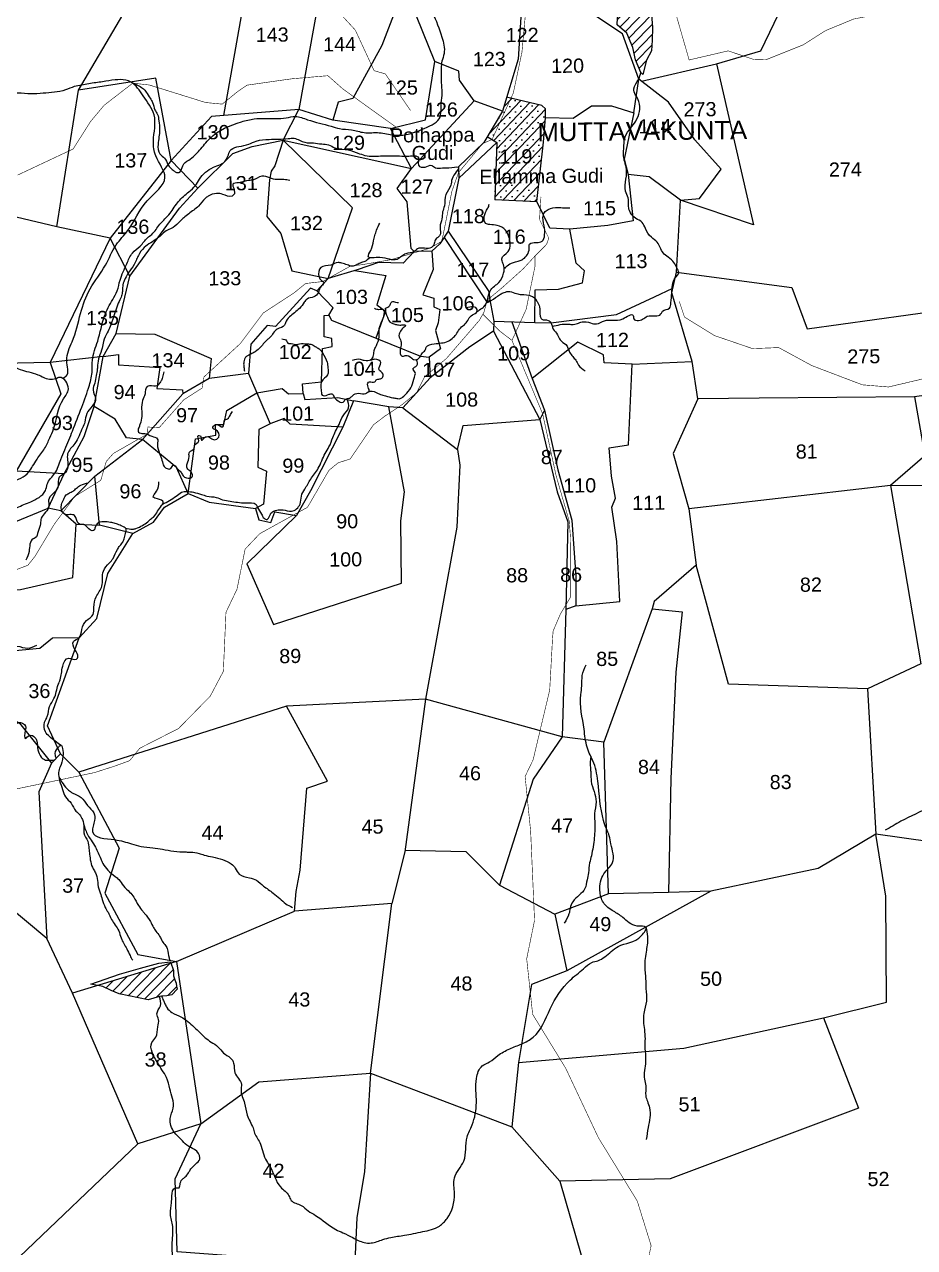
# Model space of a CAD drawing. Header units: feet. Extents: x 764898 to 774910, y 1587357 to 1595279.
# Drawn here: x 767165 to 768738, y 1589131 to 1591292 of the extents above; entities that cross this region are included whole.
import ezdxf
from ezdxf.enums import TextEntityAlignment as Align

# ---------------------------------------------------------------- set-up
doc = ezdxf.new("R2010")
doc.units = ezdxf.units.FT
doc.header["$LTSCALE"] = 15
doc.header["$MEASUREMENT"] = 0
doc.linetypes.add('HIDDEN2', pattern=[0.1875, 0.125, -0.0625])
for name, color, linetype in [('PLOT', 7, 'Continuous'), ('PLOT NO', 7, 'Continuous'), ('ROADS', 6, 'Continuous'), ('TANKS-STREAM', 4, 'Continuous'), ('VILLAGE', 30, 'Continuous')]:
    doc.layers.add(name, color=color, linetype=linetype)
doc.styles.get("Standard").update_dxf_attribs({"font": 'arial.ttf'})
doc.linetypes.add('DOTS', pattern='A,1e-06,-3,["●",Standard,S=3,R=0,X=-1.25,Y=-1.25],-3', length=6.000001)
pattern_1 = [(45.6396011, (0, 0), (-8.93695118, 8.7396169), [])]

msp = doc.modelspace()

# ---------------------------------------------------------------- hatches: boundary and pattern name
at = {"layer": 'TANKS-STREAM'}
h = msp.add_hatch(dxfattribs=at)
h.set_pattern_fill('ANSI31,_O', color=256, scale=100, angle=0.6396)
h.set_pattern_definition(pattern_1)
h.paths.add_polyline_path([(768275.2, 1591286.4), (768272.5, 1591316.6), (768262.7, 1591320.8), (768218.3, 1591314.9), (768213.2, 1591303.3), (768212.5, 1591291.2), (768229.4, 1591276.2), (768240.1, 1591250.8), (768244.8, 1591229.4), (768254.2, 1591207), (768258, 1591203.2), (768264.6, 1591228.8), (768273.2, 1591245.1), (768274.1, 1591263.7)])
h = msp.add_hatch(dxfattribs=at)
h.set_pattern_fill('ANSI31,_O', color=256, scale=100, angle=0.6396)
h.set_pattern_definition(pattern_1)
h.paths.add_polyline_path([(767296.9, 1589594.6), (767318.1, 1589585.2), (767332.2, 1589579), (767383.5, 1589568.9), (767403.4, 1589574.5), (767417.1, 1589575.9), (767425, 1589577.3), (767434.4, 1589587.6), (767433.7, 1589592.5), (767432.8, 1589598.3), (767428.1, 1589610.9), (767428, 1589620.5), (767423.8, 1589633.7)])
h = msp.add_hatch(dxfattribs=at)
h.set_pattern_fill('ANSI31,_O', color=256, scale=100, angle=0.6396)
h.set_pattern_definition(pattern_1)
h.paths.add_polyline_path([(767296.9, 1589594.6), (767318.1, 1589585.2), (767332.2, 1589579), (767383.5, 1589568.9), (767403.4, 1589574.5), (767417.1, 1589575.9), (767425, 1589577.3), (767434.4, 1589587.6), (767433.7, 1589592.5), (767432.8, 1589598.3), (767428.1, 1589610.9), (767428, 1589620.5), (767423.8, 1589633.7)])
at = {"layer": 'VILLAGE', "linetype": 'Continuous'}
h = msp.add_hatch(dxfattribs=at)
h.set_pattern_fill('SACNCR', color=256, scale=150, angle=1.53032, style=0)
h.paths.add_polyline_path([(768017, 1591163), (768009.6, 1591138.5), (767982.9, 1591093.6), (767999.6, 1591083.3), (767996, 1590982.3), (768070.5, 1590979.2), (768078.2, 1591048.7), (768082.1, 1591083.8), (768085.8, 1591127.5), (768085.7, 1591142.4), (768079.5, 1591148.6)])
h.paths.add_polyline_path([(768063.6, 1591076.2), (768450.9, 1591080.5), (768450.4, 1591130.1), (768063, 1591125.7)], flags=9)

# ---------------------------------------------------------------- linework, layer by layer
at = {"layer": 'PLOT'}
for points in [[(767221.7, 1590934.4), (767260.4, 1591175.4), (767404.9, 1591422.1), (767416, 1591503.5), (767452.9, 1591680.2)], [(767666.3, 1591458.6), (767629.6, 1591444.8), (767575.8, 1591335.9), (767548, 1591306.7), (767516.8, 1591130.8)], [(767723.1, 1591413.7), (767684.9, 1591337.4), (767649.7, 1591141.2)], [(768255.2, 1591191.5), (768388, 1591222.4), (768466.2, 1591245.1), (768529.2, 1591376.5)], [(767836.7, 1591359.1), (767796.5, 1591254.8), (767745.4, 1591160.9), (767719.4, 1591154.2), (767709.7, 1591122.9), (767649.7, 1591141.2), (767495.1, 1591129), (767423.9, 1591051.6), (767316.2, 1590914), (767221.7, 1590934.4), (766980.7, 1590991.1), (766807.7, 1590686.5), (766728, 1590746.1), (766492.9, 1590714.6), (766466.4, 1590777.2), (766206.4, 1590855.3)], [(767811.8, 1591107.9), (767873.7, 1591123.2), (767890.2, 1591226), (767836.7, 1591359.1)], [(769768.7, 1591344.5), (769777.7, 1591252.3), (769748.6, 1591170.9), (769595.4, 1591062.1), (769636.1, 1590966.7), (769742.6, 1590781.1), (769530.1, 1590637.8), (769154, 1590739.4), (769087.5, 1590738.6), (768953.9, 1590663.8), (768737.9, 1590634), (768463.2, 1590631.8), (768355.2, 1590630.6), (768344.8, 1590696.3), (768309.1, 1590817.5), (768317.4, 1590853.9), (768324.7, 1590981.5), (768358.1, 1590984.1), (768396.5, 1591036.3), (768349.6, 1591088), (768303, 1591154.5), (768250.5, 1591195.1), (768221.9, 1591275), (768171, 1591308.6)], [(768317.4, 1590853.9), (768521.4, 1590826.9), (768548.4, 1590753.8), (768845.7, 1590795.2), (768878.1, 1590781.1), (768837.7, 1591093.3), (768840.1, 1591288.1), (768697, 1591362.9)], [(768044.2, 1591332.9), (768037.5, 1591230.7), (768009.6, 1591138.5), (767959.9, 1591156.9), (767933.9, 1591193.4), (767932.8, 1591209.5), (767890.2, 1591226)], [(768388, 1591222.4), (768453.4, 1590937.9), (768324.7, 1590981.5), (768269.1, 1591022.8), (768231.7, 1591026.4), (768240.6, 1590944.9), (768196.2, 1590936.4), (768128.8, 1590930), (768093.5, 1590932.1), (768070.5, 1590979.2), (768082.1, 1591083.8), (768085.8, 1591127.5), (768085.7, 1591142.4), (768079.5, 1591148.6), (768017, 1591163)], [(767423.9, 1591051.6), (767396.9, 1591196.8), (767260.4, 1591175.4)], [(768242, 1591135.6), (768250.5, 1591195.1)], [(767959.9, 1591156.9), (767848.6, 1591037.1)], [(767471.3, 1591002.6), (767532.9, 1591063.8), (767567, 1591076.3), (767621.9, 1591087.1), (767649.7, 1591141.2)], [(768009.6, 1591138.5), (767976.7, 1591083), (767931.7, 1591040.3), (767932.6, 1591020.2), (767913.9, 1590926.7), (767899.1, 1590904.1), (767884.8, 1590891.5), (767853.8, 1590890.7), (767848.4, 1590895.8), (767841.3, 1590978.4), (767823.6, 1591002.1), (767848.6, 1591037.1)], [(768085.8, 1591127.5), (768134.7, 1591126.3), (768167.2, 1591147.8), (768202.4, 1591148.2), (768242, 1591135.6), (768224.6, 1591053.6), (768231.7, 1591026.4)], [(767621.9, 1591087.1), (767848.6, 1591037.1), (767811.8, 1591107.9), (767709.7, 1591122.9)], [(767853.8, 1590890.7), (767833.9, 1590870.3), (767790.7, 1590871.1), (767752.6, 1590858.4), (767701.6, 1590842.9), (767744.3, 1590967.7), (767621.9, 1591087.1), (767607.1, 1591041.8), (767601.1, 1591032.3), (767597.6, 1591017.1), (767593, 1590952.5), (767618, 1590922.7), (767637.4, 1590856.3), (767701.6, 1590842.9)], [(767982.9, 1591093.6), (767999.6, 1591083.3), (767932.6, 1591020.2)], [(767999.6, 1591083.3), (767996, 1590982.3), (768070.5, 1590979.2)], [(767351, 1590847.1), (767439, 1590967.4), (767471.3, 1591002.6), (767423.9, 1591051.6)], [(767316.2, 1590914), (767210.2, 1590694.4), (766807.7, 1590686.5)], [(767304, 1590705.3), (767327, 1590746), (767351, 1590847.1), (767316.2, 1590914)], [(767906.5, 1590915.4), (767982.4, 1590800.4), (767987.4, 1590805.2), (767994.4, 1590767.6), (767994.1, 1590749.9), (767951.8, 1590722.4), (767881.6, 1590667.5)], [(767913.9, 1590926.7), (767985.5, 1590820.1), (767987.4, 1590805.2)], [(767994.4, 1590767.6), (768066.8, 1590765), (768067.7, 1590822.8), (768108.8, 1590824.2), (768151.1, 1590835.5), (768154.7, 1590856.7), (768140.2, 1590870), (768128.8, 1590930)], [(767884.8, 1590891.5), (767887.1, 1590858.7), (767868.9, 1590814.1), (767888.3, 1590808.2), (767888.2, 1590792.6), (767898.8, 1590788.4), (767896.3, 1590764.7), (767891.5, 1590750.9), (767899.9, 1590718.7), (767880, 1590704.2)], [(767748.6, 1590857.2), (767803.3, 1590848.5), (767787.4, 1590796.4), (767803, 1590785.4), (767785.9, 1590737.5)], [(767701.6, 1590842.9), (767681.4, 1590821), (767670.4, 1590825.6), (767608.7, 1590758), (767594, 1590759.8), (767564.6, 1590726.7), (767560.7, 1590674.9), (767491, 1590666.5)], [(768066.8, 1590765), (768095, 1590764.8), (768211.4, 1590779.3), (768278.4, 1590810.4), (768311, 1590825.6)], [(767657.4, 1590639.8), (767656.4, 1590656.7), (767689.6, 1590660.4), (767691.6, 1590719.5), (767708.4, 1590722.6), (767707.9, 1590736.8), (767694.5, 1590740.1), (767694.4, 1590777.3), (767703, 1590777.9), (767710.2, 1590791), (767681.4, 1590821)], [(767703, 1590777.9), (767707.3, 1590769.2), (767864.6, 1590705.9), (767880, 1590704.2), (767881.6, 1590667.5), (767833.8, 1590614.2), (767809, 1590616.2)], [(768026, 1590766.4), (768062.1, 1590666.4), (768084, 1590610.4), (768075.6, 1590594)], [(767327, 1590746), (767395, 1590744.6), (767494.8, 1590701.5), (767491, 1590666.5), (767444.6, 1590639.3), (767373.6, 1590558.5)], [(767994.1, 1590749.9), (768075.6, 1590594), (768106.3, 1590465.9), (768125.2, 1590413.1), (768121.8, 1590258.2), (768115.1, 1590033.4)], [(768139.6, 1590264.9), (768216.9, 1590272.4), (768212, 1590378.4), (768203.3, 1590438.9), (768209.4, 1590454.9), (768202.5, 1590493.9), (768198.3, 1590544), (768232.2, 1590549.2), (768239.1, 1590691.8), (768189.5, 1590694.2), (768188.5, 1590707.9), (768142.8, 1590730.7), (768062.1, 1590666.4)], [(767234.8, 1590498), (767270.4, 1590564), (767288, 1590617), (767304, 1590705.3), (767210.2, 1590694.4)], [(767304, 1590705.3), (767331, 1590708.6), (767330.8, 1590690.2), (767404.2, 1590685.6), (767398.7, 1590648.5), (767443.8, 1590646.1), (767444.6, 1590639.3)], [(768239.1, 1590691.8), (768344.8, 1590696.3)], [(767210.2, 1590694.4), (767229.2, 1590639.3), (767150.1, 1590502.3), (766960, 1590431.6), (766713.6, 1590366.9), (766569.5, 1590399.6), (766157, 1590493.4)], [(767560.7, 1590674.9), (767599, 1590586.1)], [(768355.2, 1590630.6), (768311.6, 1590533.8), (768339.1, 1590436.3), (768352.2, 1590336.7), (768277.6, 1590272.2), (768274.2, 1590259.3), (768189, 1590023.7), (768115.1, 1590033.4), (767873.8, 1590099.8), (767628.1, 1590087.2), (767260.7, 1589971.1), (767228.5, 1590003.1), (767212.4, 1589986.6)], [(767453.9, 1590462.9), (767467, 1590559.9), (767503, 1590566.4), (767502.6, 1590585.1), (767517.1, 1590585.2), (767522.4, 1590610), (767575.4, 1590640.8), (767620.3, 1590648.9), (767631.3, 1590638.9), (767657.4, 1590639.8), (767660.4, 1590629.3), (767718.6, 1590632.6), (767746.4, 1590626.7)], [(768737.9, 1590634), (768756.1, 1590529.7), (768695.6, 1590477.4), (768749, 1590162.1), (768654.8, 1590117.8), (768409, 1590126), (768352.2, 1590336.7)], [(767289.2, 1590493.9), (767373.6, 1590558.5), (767345.3, 1590561.5), (767325.2, 1590594.7), (767288, 1590617)], [(767453.9, 1590462.9), (767491, 1590447.9), (767573.2, 1590436.5), (767579.3, 1590416.4), (767600.2, 1590411.6), (767607.2, 1590430.5), (767645.7, 1590424.1), (767557.5, 1590339), (767605.1, 1590231.8), (767831.5, 1590304.9), (767830.3, 1590414.9), (767836.5, 1590466.2), (767809, 1590616.2), (767746.4, 1590626.7), (767727.7, 1590580.5), (767634.3, 1590585.5), (767623.6, 1590595.8), (767600.1, 1590586.6), (767578.9, 1590576.4), (767577.5, 1590509.9), (767592.7, 1590502.8), (767587, 1590444.2), (767573.2, 1590436.5)], [(767833.8, 1590614.2), (767930, 1590541), (767940.1, 1590583.5), (768075.6, 1590594)], [(768084, 1590610.4), (768107.5, 1590504.7), (768132.1, 1590415.8), (768139.6, 1590316.5), (768139.6, 1590264.9), (768121.8, 1590258.2)], [(767727.7, 1590580.5), (767670.4, 1590468), (767645.7, 1590424.1)], [(767356.2, 1590392.3), (767392.9, 1590412.3), (767412.1, 1590439), (767453.9, 1590462.9), (767433.3, 1590509.2), (767373.6, 1590558.5)], [(767930, 1590541), (767934.6, 1590513.3), (767929, 1590403.4), (767873.8, 1590099.8)], [(769126.8, 1590534.6), (768968.2, 1590475.5), (768695.6, 1590477.4), (768339.1, 1590436.3)], [(767013.4, 1590357.7), (767206.4, 1590437.3), (767234.8, 1590498), (767150.1, 1590502.3)], [(767256.1, 1590408.8), (767297.2, 1590407), (767289.2, 1590493.9), (767228.7, 1590432.5)], [(767033, 1590218.2), (767102.8, 1590223.6), (767115.9, 1590291.5), (767157.6, 1590293.4), (767250.3, 1590314.8), (767256.1, 1590408.8), (767228.7, 1590432.5), (767206.4, 1590437.3)], [(767261.3, 1590208.2), (767292.9, 1590242.4), (767312, 1590321.5), (767356.2, 1590392.3), (767297.2, 1590407)], [(768274.2, 1590259.3), (768327.4, 1590254), (768316.4, 1590147.5), (768307.3, 1589959.6), (768303.4, 1589758), (768196.9, 1589755.9), (768189, 1590023.7)], [(767228.5, 1590003.1), (767205.6, 1590052.7), (767261.3, 1590208.2), (767214.3, 1590207.7), (767192, 1590189.3), (767135.9, 1590183.8), (767116.3, 1590165.3)], [(768654.8, 1590117.8), (768669.6, 1589861.4), (768567.9, 1589800.6), (768378.2, 1589760.4), (768303.4, 1589758)], [(767873.8, 1590099.8), (767836.9, 1589829.9), (767814.1, 1589738.7), (767642.3, 1589725.4), (767644.9, 1589759.8), (767651.8, 1589797.5), (767663.7, 1589942.6), (767700.2, 1589954.9), (767628.1, 1590087.2)], [(767132.8, 1590071.2), (767155.9, 1590057.1), (767212.4, 1589986.6), (767190.3, 1589935.9), (767204.1, 1589676.9)], [(768115.1, 1590033.4), (768063.8, 1589958.5), (768004.4, 1589770.9), (767945.3, 1589830.2), (767837.2, 1589832.5)], [(767260.7, 1589971.1), (767331.9, 1589836.4), (767306.5, 1589756.9), (767365.4, 1589648.8), (767433.2, 1589636.6), (767642.3, 1589725.4)], [(768038.1, 1589457.7), (768330.5, 1589483.2), (768577.2, 1589536.9), (768688.5, 1589564.6), (768687.5, 1589751.5), (768669.6, 1589861.4)], [(768907.8, 1589828), (768669.6, 1589861.4)], [(766836.6, 1589334.8), (767016.6, 1589294), (767142.9, 1589102.4), (767364.9, 1589314.1), (767249.9, 1589580.1), (767204.1, 1589676.9), (767013.5, 1589836), (766865, 1589738.3)], [(768004.4, 1589770.9), (768102.3, 1589720), (768123.2, 1589619.8), (768061.2, 1589595.7), (768038.1, 1589457.7), (768026.2, 1589344.5)], [(768196.9, 1589755.9), (768102.3, 1589720)], [(768378.2, 1589760.4), (768123.2, 1589619.8)], [(767476.2, 1589349.6), (767578.8, 1589423.5), (767776.2, 1589438.8), (767814.1, 1589738.7)], [(767433.2, 1589636.6), (767249.9, 1589580.1)], [(767433.2, 1589636.6), (767476.2, 1589349.6), (767364.9, 1589314.1)], [(768577.2, 1589536.9), (768638.9, 1589377.4), (768306.1, 1589252.1), (768111.1, 1589248.2)], [(767776.2, 1589438.8), (767765.9, 1589264.8), (767752.4, 1589184.2), (767747.8, 1589080), (767573.8, 1589057.3), (767584.1, 1589112.3), (767434.4, 1589123.4), (767431.3, 1589252.3), (767476.2, 1589349.6)], [(767776.2, 1589438.8), (768026.2, 1589344.5), (768111.1, 1589248.2), (768196.8, 1588952.2)]]:
    msp.add_lwpolyline(points, dxfattribs=at)
at = {"layer": 'ROADS', "linetype": 'HIDDEN2', "ltscale": 10, "const_width": 1}
for points in [[(768304.9, 1591349.7), (768339.7, 1591229), (768408.7, 1591245.1), (768454.1, 1591229.8), (768475, 1591229.2), (768541.3, 1591255.7), (768580.7, 1591280.8), (768610.4, 1591293), (768630.3, 1591301.3), (768709.4, 1591316.7), (768726.2, 1591337.3), (768733.3, 1591375.5)], [(767152.6, 1591025.6), (767218.7, 1591056.7), (767250.7, 1591071.7), (767281.9, 1591120.8), (767305.7, 1591149.1), (767356.1, 1591188), (767385.4, 1591184.8), (767454.9, 1591163.2), (767485, 1591153.8), (767514.4, 1591151), (767541.7, 1591173.3), (767558.1, 1591184.5), (767637, 1591195.7), (767701.1, 1591201.2), (767727.7, 1591177.7), (767787, 1591135), (767821.6, 1591110.4)], [(767139, 1589938.8), (767183.1, 1589948), (767237.2, 1589959.3), (767288.2, 1589970), (767323.4, 1589981.2), (767350.6, 1589991.1), (767368.4, 1590013), (767437.2, 1590048), (767493.2, 1590105.2), (767516.3, 1590149), (767519.1, 1590212.4), (767520.9, 1590253.2), (767540.4, 1590294), (767554.8, 1590364.9), (767580.7, 1590392.2), (767609.7, 1590408.2), (767640.2, 1590425), (767665, 1590438.7), (767702.9, 1590504), (767719.2, 1590517.3), (767740.5, 1590524.1), (767781.5, 1590584.3), (767801.1, 1590599.3), (767830.8, 1590619), (767857.7, 1590640.9), (767872.1, 1590669.4), (767910.6, 1590701.6), (767968.9, 1590769.1), (767976.9, 1590783.3), (767982.9, 1590804.8), (768011.2, 1590828.5), (768046.7, 1590860.4), (768067.3, 1590882.8), (768087.7, 1590903.3), (768091.6, 1590914.3), (768075.2, 1590947.1), (768077.7, 1590987.2)], [(768026.5, 1590733.6), (768051.6, 1590788.5), (768067.1, 1590864), (768067.3, 1590882.8)], [(768774.4, 1590670.7), (768692.2, 1590651.3), (768645.9, 1590655.1), (768556.5, 1590689.1), (768498, 1590720.9), (768451.7, 1590719.1), (768384.5, 1590742.1), (768331.4, 1590774.8), (768322.3, 1590802.2)], [(768264.7, 1589097.8), (768272.5, 1589134.3), (768248, 1589213.1), (768179.3, 1589325), (768151.4, 1589384.2), (768121.5, 1589447.7), (768077.8, 1589519), (768063, 1589543.1), (768058.9, 1589581.9), (768052.5, 1589641.1), (768066.4, 1589709), (768059.5, 1589866.3), (768053.5, 1589925.9), (768049.7, 1589963.3), (768063.8, 1589992.4), (768093.2, 1590115.9), (768098.2, 1590207.4), (768099.3, 1590220.3), (768111.7, 1590249.4), (768129.5, 1590279.1), (768129.9, 1590385.9), (768127.7, 1590414.1), (768104.5, 1590494.6), (768080.7, 1590603.9), (768026.5, 1590733.6), (768005.1, 1590749.9), (767975, 1590779.9)]]:
    msp.add_lwpolyline(points, dxfattribs=at)
at = {"layer": 'ROADS', "linetype": 'DOTS', "ltscale": 0.5, "const_width": 1}
for points in [[(767689.6, 1591346.9), (767749.6, 1591281.7), (767782.8, 1591210), (767802.5, 1591204.5), (767847.3, 1591139.5)], [(767126.6, 1590319.5), (767170.8, 1590336.4), (767183, 1590351.7), (767217.9, 1590409.5), (767253.6, 1590457.8), (767299.6, 1590486.3), (767309.3, 1590519.6), (767321.7, 1590533.8), (767382.1, 1590568.2), (767382.9, 1590580.6), (767402.7, 1590579.3), (767446.2, 1590628.5), (767478.7, 1590649.4), (767482, 1590669), (767546.2, 1590727.9), (767586.8, 1590782), (767641.7, 1590817.8), (767661.6, 1590834.1), (767692.1, 1590837.6), (767741.2, 1590865.1), (767761.4, 1590867.3), (767812.6, 1590876.2), (767881.7, 1590896.6), (767902, 1590908.5), (767905.2, 1590921.7), (767920.3, 1590997.1), (767932.1, 1591030.2), (767974.9, 1591081.4), (767991.3, 1591088.5), (768028.9, 1591170.7), (768044.1, 1591242.5), (768051.8, 1591326.6)]]:
    msp.add_lwpolyline(points, dxfattribs=at)
at = {"layer": 'TANKS-STREAM'}
for points in [[(768212.5, 1591291.2), (768213.2, 1591303.3), (768221.8, 1591322.9), (768246.7, 1591327.8), (768262.7, 1591320.8), (768272.5, 1591316.6), (768275.2, 1591286.4), (768274.1, 1591263.7), (768273.2, 1591245.1), (768264.6, 1591228.8), (768258, 1591203.2), (768254.2, 1591207), (768244.8, 1591229.4), (768240.1, 1591250.8), (768229.4, 1591276.2), (768212.5, 1591291.2)], [(767281.9, 1589596.4), (767332.8, 1589614.1), (767369.7, 1589624.4), (767402.3, 1589633.6), (767423.1, 1589635.7), (767428, 1589620.5), (767428.1, 1589610.9), (767430.8, 1589603.7), (767432.8, 1589598.3), (767433.7, 1589592.5), (767434.4, 1589587.6), (767425, 1589577.3), (767416.5, 1589575.8), (767407.2, 1589574.9), (767403.4, 1589574.5), (767383.5, 1589568.9), (767332.2, 1589579), (767318.1, 1589585.2), (767303.1, 1589591.9), (767281.9, 1589596.4)]]:
    msp.add_lwpolyline(points, dxfattribs=at)
for points in [[(767697.6, 1591899.2), (767711, 1591902.2), (767726, 1591901.8), (767741.8, 1591906.4), (767751.4, 1591918.7), (767762.2, 1591928.3), (767770.1, 1591936.7), (767775.8, 1591945.1), (767789.9, 1591960.4), (767805, 1591973.6), (767814.8, 1591986), (767821.2, 1591995.2), (767829.6, 1592004.7), (767840.3, 1592014.1), (767846.9, 1592018.8), (767851.5, 1592022.9), (767854.4, 1592034.1), (767854.8, 1592051.2), (767856.8, 1592061.7), (767864.8, 1592064.6), (767874.6, 1592069), (767897, 1592067.8), (767906.5, 1592066.1), (767918.5, 1592065.7), (767928, 1592059), (767929.1, 1592052.1), (767930.2, 1592043.7), (767930.4, 1592020.3), (767938.3, 1592012.2), (767946.2, 1592000.1), (767952.8, 1591992), (767965.9, 1591990.5), (767977.7, 1591994.7), (767993.6, 1591994.1), (768002.2, 1591988.1), (768013.7, 1591987), (768021.9, 1591980.9), (768024.5, 1591970.4), (768022.7, 1591948.7), (768022.8, 1591934.5), (768012.1, 1591911.2), (768008.6, 1591894.5), (768009.3, 1591881), (768019.1, 1591867.7), (768009.8, 1591857.8), (768001.5, 1591861.1), (767991.8, 1591861.2), (767981.2, 1591859.5), (767960.1, 1591847), (767956.1, 1591839.6), (767955.4, 1591832.3), (767962.4, 1591827.1), (767974.3, 1591823.5), (767980, 1591818.7), (767984.3, 1591817.1), (767987.9, 1591806.6), (767982.8, 1591792.2), (767975.6, 1591780.7), (767967.2, 1591760.3), (767961.8, 1591748.5), (767955.8, 1591733.4), (767947.9, 1591727.6), (767942.8, 1591691.6), (767934.4, 1591674.4), (767928, 1591659.1), (767930.2, 1591653), (767926.2, 1591644), (767921.8, 1591629.2), (767917.2, 1591610.8), (767907.1, 1591595.3), (767904.3, 1591581.6), (767902.5, 1591572.9), (767901.4, 1591567.9), (767904.3, 1591556.5), (767905.7, 1591541.4), (767902.4, 1591507.7), (767901, 1591483.6), (767893.5, 1591462.7), (767884.8, 1591436.5), (767883.9, 1591404.7), (767880, 1591390.4), (767875.6, 1591381.8), (767869.9, 1591368.6), (767874, 1591354.2), (767876.8, 1591333.2), (767885.7, 1591312.4), (767902.5, 1591269.4), (767906.5, 1591240.6), (767902.7, 1591226.6), (767901.2, 1591202.5), (767901.4, 1591189.4), (767902.4, 1591170.8), (767900.9, 1591153.3)], [(767232.1, 1590666.9), (767238.5, 1590670.6), (767239.5, 1590697.8), (767249.2, 1590731.3), (767263.9, 1590781.3), (767280.8, 1590824.7), (767307.7, 1590866.3), (767327.1, 1590902.6), (767347.2, 1590927.5), (767381.8, 1590980.4), (767413.1, 1591021.5), (767396.8, 1591059.5), (767392.7, 1591085.3), (767393.9, 1591132.3), (767374.3, 1591165.7), (767353.1, 1591189.9), (767343.9, 1591193.2), (767324.9, 1591193.8), (767302.8, 1591190.5), (767290.8, 1591188.8), (767265.9, 1591184.7), (767252.7, 1591181.9), (767237, 1591176), (767197.6, 1591170.1), (767176, 1591169), (767153.5, 1591170.2), (767138, 1591169.4), (767113.6, 1591169.4), (767092.8, 1591166), (767066, 1591162.9), (767041, 1591165.6), (767028.5, 1591167.1), (767016, 1591171.3), (766998.9, 1591174.1), (766988.6, 1591177.2), (766964.3, 1591181.5)], [(768097.7, 1590758.1), (768125.4, 1590762.4), (768132.5, 1590761.8), (768142.1, 1590763.5), (768150.5, 1590766.2), (768165.3, 1590764.5), (768176, 1590762.6), (768190.1, 1590768.3), (768222.3, 1590771.8), (768240.6, 1590777.5), (768242.9, 1590770.1), (768247.8, 1590768.9), (768257.4, 1590771), (768265.7, 1590776.2), (768289.9, 1590780.3), (768292.7, 1590785.2), (768304.9, 1590790.5), (768307.5, 1590799.7), (768309.1, 1590817.5), (768315.2, 1590844.2), (768321.3, 1590853.3), (768317.8, 1590861.8), (768312.8, 1590871.2), (768302.7, 1590880.4), (768293.9, 1590888), (768283.3, 1590907.1), (768272.9, 1590915.7), (768262.4, 1590931.3), (768256.5, 1590941.9), (768245.5, 1590949.2), (768234, 1590962.9), (768232.6, 1590972.9), (768231.9, 1590985.4), (768227.2, 1590997.2), (768228, 1591018.4), (768228.2, 1591040), (768226.3, 1591047.3), (768224.6, 1591053.6), (768224.4, 1591078), (768226.5, 1591093.4), (768236.3, 1591108.6), (768245.2, 1591120.7), (768252.1, 1591138), (768250.9, 1591155.4), (768242, 1591178.2), (768250.5, 1591195.1), (768254.2, 1591207)], [(767353.1, 1591189.9), (767371.5, 1591180.6), (767375.1, 1591178.2), (767379.9, 1591172.3), (767387, 1591161.4), (767391.2, 1591153.8), (767395.4, 1591141), (767399.8, 1591132.9), (767402.3, 1591121.5), (767403.7, 1591105.7), (767400.9, 1591079.9), (767404.2, 1591062.9), (767412.4, 1591055.4), (767418.2, 1591044.4), (767423.2, 1591038.1), (767428.7, 1591033.4), (767433.3, 1591030.3), (767439.3, 1591030.9), (767444.4, 1591042.2), (767455.1, 1591052.1), (767474.3, 1591069.4), (767492.3, 1591090.4), (767548.3, 1591119.8), (767570.9, 1591124.9), (767608.2, 1591125.3), (767627.2, 1591126.8), (767643.5, 1591129.1), (767665.1, 1591123.5), (767706.8, 1591111.8), (767721.6, 1591107.7), (767743, 1591105.5), (767765.1, 1591100.8), (767792, 1591100.5), (767817.8, 1591096.2), (767842.8, 1591098), (767881.1, 1591112.5), (767895.7, 1591121.8), (767900.9, 1591153.3)], [(766799.7, 1589968.6), (766789.6, 1589993), (766785.5, 1590017.1), (766788.8, 1590037.8), (766792.6, 1590054.9), (766796.2, 1590074.5), (766798, 1590085.2), (766791.4, 1590096.7), (766784.5, 1590110.3), (766771.7, 1590142.8), (766771.6, 1590159.2), (766779.8, 1590171.1), (766784.1, 1590187.7), (766786.1, 1590203.9), (766792.7, 1590219.2), (766796.8, 1590235.3), (766801.5, 1590249.3), (766807.4, 1590253.4), (766818.9, 1590257.8), (766829.5, 1590263.6), (766835.4, 1590267.4), (766842.6, 1590273.1), (766851.1, 1590283.9), (766855.8, 1590292), (766863.3, 1590298), (766865.6, 1590307.4), (766873.2, 1590326.5), (766878.1, 1590344.8), (766884.4, 1590352.7), (766902.1, 1590358), (766911, 1590358.3), (766919.8, 1590359.8), (766925.7, 1590362.8), (766933.4, 1590366.9), (766943.1, 1590369.7), (766954.9, 1590370.4), (766966.7, 1590374), (766978.7, 1590378.9), (766994.5, 1590382.6), (767006.5, 1590386), (767022.9, 1590385.6), (767038.8, 1590384.5), (767052.7, 1590389.2), (767064.2, 1590390.4), (767082.2, 1590403.6), (767093.4, 1590409.9), (767105.2, 1590414.6), (767115.9, 1590420), (767132.2, 1590428), (767151.9, 1590438.4), (767175.7, 1590448.3), (767190.4, 1590456.3), (767201.8, 1590468.2), (767204.9, 1590479.5), (767218.5, 1590498.8), (767229, 1590523.4), (767243.3, 1590557.4), (767249.6, 1590573.5), (767265.9, 1590615.8), (767279.4, 1590654.3), (767284.5, 1590680.4), (767284.8, 1590698.4), (767294.2, 1590732.3), (767306.3, 1590776.7), (767320.7, 1590805.8), (767328.6, 1590821.2), (767333.6, 1590839.9), (767345.6, 1590869), (767355.6, 1590887.9), (767369.1, 1590900.1), (767382.4, 1590915), (767389.6, 1590920.8), (767404.2, 1590938.8), (767422, 1590958.1), (767437.1, 1590979.2), (767455.4, 1590996), (767466.9, 1591007.1), (767474.2, 1591018.5), (767498.8, 1591039.4), (767520.8, 1591051.8), (767530.1, 1591070.8), (767543.8, 1591076.1), (767561.2, 1591080.3), (767574.5, 1591085.8), (767597.1, 1591088.7), (767630.9, 1591090.2), (767641.4, 1591090.6), (767660.5, 1591083.5), (767675.8, 1591082.4), (767690.1, 1591080.7), (767702.2, 1591079.2), (767713.3, 1591073.7), (767721.3, 1591071.9), (767741.7, 1591069.1), (767747.9, 1591066.5), (767754.1, 1591064.5), (767766.5, 1591060.3), (767798.4, 1591059.6), (767827.4, 1591059.4), (767844.1, 1591059.3), (767856.7, 1591059.4), (767860.8, 1591057.6), (767861.2, 1591043.1), (767872.8, 1591039.8), (767884.6, 1591042.8), (767891.3, 1591038.6), (767903.4, 1591038.2), (767915, 1591038.6), (767931.7, 1591039.4), (767920.5, 1591019), (767918.7, 1591007.7), (767909.5, 1590991.2), (767907, 1590971.1), (767903.9, 1590960.6), (767902.7, 1590948.3), (767899.3, 1590933.9), (767898.6, 1590918.5), (767891.7, 1590912.7), (767889.1, 1590904.6), (767884, 1590897.6), (767859.3, 1590895.2), (767853.8, 1590890.7), (767838.6, 1590886.8), (767831.8, 1590882.5), (767823.4, 1590876.7), (767793.1, 1590880), (767772.4, 1590881.7), (767776.8, 1590892.4), (767781.8, 1590909.3), (767784.3, 1590919), (767787.1, 1590928.4), (767792.7, 1590940.8)], [(767633.7, 1591015.8), (767623.4, 1591017.7), (767611, 1591017.6), (767598.4, 1591020.5), (767584.3, 1591023.6), (767568.1, 1591016.7), (767561.7, 1591016.2), (767543.1, 1591012), (767533.1, 1591009.5), (767534.8, 1591001.6), (767534.5, 1590990.5), (767531.8, 1590988.5), (767515.4, 1590991.5), (767504.3, 1590993.3), (767489.6, 1590988.4), (767484.1, 1590984.4), (767472.3, 1590970.7), (767464, 1590963.9), (767446.3, 1590950.1), (767440, 1590944.5), (767427.3, 1590932.8), (767417.8, 1590928.4), (767399.9, 1590914), (767376.3, 1590897.6), (767366, 1590883.5), (767363, 1590877.1), (767358.7, 1590867.6), (767348.1, 1590852.7), (767341.1, 1590839.1), (767338.4, 1590829.6), (767337.8, 1590820), (767336.3, 1590812.5), (767332, 1590802.5), (767322.3, 1590775.1), (767316.1, 1590758.3), (767311.1, 1590747.1), (767304.5, 1590731.9), (767301.8, 1590720), (767296.9, 1590704.5), (767293.8, 1590689.7), (767293.5, 1590682.5), (767291.6, 1590671.8), (767289, 1590657.8), (767285.9, 1590646), (767290.4, 1590630.6), (767274.8, 1590604.2), (767271.4, 1590589.4), (767267.2, 1590579), (767253.9, 1590551.5), (767241, 1590533), (767241.3, 1590510.1), (767234.8, 1590498), (767226.3, 1590492.1), (767223.5, 1590473.8), (767207.3, 1590451.3), (767208, 1590440.7), (767194.5, 1590419.4), (767193, 1590409.8), (767188.8, 1590395.8), (767183.8, 1590384.7), (767180.1, 1590383.1), (767172.8, 1590360.8), (767167.4, 1590345.6)], [(767964.8, 1590784.5), (767973.9, 1590790.7), (767976.6, 1590792.8), (767989, 1590822.9), (767998.1, 1590831.6), (768003.3, 1590835.7), (768011.7, 1590852.4), (768012.8, 1590859.5), (768010.4, 1590870.1), (768008.5, 1590877.7), (768019.6, 1590890.4), (768023.3, 1590903.5), (768021.1, 1590916.7), (768015.1, 1590928.5), (768000.5, 1590936.6), (767987.2, 1590938.2), (767980.1, 1590940.2), (767977.6, 1590952.3), (767979.8, 1590959.4), (767981.6, 1590963.8), (767985.3, 1590970.1), (767986.2, 1590974.5)], [(768013.6, 1590860.7), (768022.9, 1590868.8), (768042.6, 1590875.2), (768048.5, 1590879.1), (768053.4, 1590884.5), (768056.9, 1590896), (768057.7, 1590903.4), (768069.7, 1590906.5), (768079.8, 1590908.7), (768084.2, 1590920.1), (768083.4, 1590936), (768082, 1590955.6), (768086.9, 1590962.6), (768103.4, 1590968.4), (768116.1, 1590968), (768128.9, 1590967.5)], [(767774.5, 1590879.8), (767766.4, 1590873), (767758.3, 1590870.3), (767751.2, 1590866.6), (767743.8, 1590864.7), (767735.4, 1590867), (767725.8, 1590869.9), (767719.2, 1590871), (767706.2, 1590866.7), (767688.6, 1590862.3), (767685.3, 1590846.3), (767690.1, 1590839.1), (767694.4, 1590835.1), (767689.8, 1590830.1), (767684.2, 1590818.1), (767676.1, 1590810.3), (767664.2, 1590806.6), (767659.4, 1590800.9), (767650.9, 1590790.1), (767633.1, 1590775), (767626, 1590764.8), (767624.6, 1590760.6), (767611.5, 1590753.6), (767598.6, 1590738.6), (767593.8, 1590734.7), (767580.3, 1590719.6), (767569.9, 1590712), (767563.3, 1590708.6), (767559.2, 1590706.6), (767554.8, 1590702.6), (767552.2, 1590693.4), (767552.6, 1590686.5), (767553.6, 1590679.4)], [(767981.2, 1590799.8), (767997.5, 1590809.3), (767999.5, 1590810.8), (768006, 1590815.2), (768012.5, 1590818.2), (768022.8, 1590820.1), (768034.6, 1590816.2), (768043, 1590814.7), (768060.8, 1590812), (768067.5, 1590807.3), (768070.9, 1590802.5), (768075, 1590792.8), (768076.3, 1590776.3), (768079, 1590771.2), (768090.7, 1590769), (768095, 1590764.8), (768099.6, 1590753.7), (768107, 1590743.7), (768111.8, 1590734.3), (768121.7, 1590726.1), (768128.4, 1590713), (768133.9, 1590704.9), (768139.3, 1590698.6), (768144.3, 1590689.9), (768155.7, 1590679.6)], [(766332.8, 1590239.7), (766338.8, 1590227), (766352, 1590233.5), (766367, 1590235.9), (766377.3, 1590238.5), (766401.5, 1590245.9), (766416.7, 1590251.7), (766435.2, 1590264), (766453.9, 1590261.7), (766475.4, 1590274.4), (766495.4, 1590282.8), (766526.6, 1590293), (766552.6, 1590304.9), (766574.9, 1590305.4), (766585.9, 1590310.1), (766615.2, 1590306.8), (766628.2, 1590309.9), (766638.5, 1590312.5), (766650.7, 1590315), (766676.6, 1590322.3), (766692.2, 1590330.5), (766705.2, 1590333.4), (766728.2, 1590342.5), (766746.3, 1590351.5), (766779.7, 1590354.1), (766796.8, 1590360.4), (766813.7, 1590366.5), (766831.8, 1590370.6), (766845.8, 1590371.8), (766862.8, 1590381.2), (766896.8, 1590395.3), (766923.8, 1590398.3), (766947.8, 1590402.7), (766998.9, 1590421), (767015.6, 1590426.3), (767038.1, 1590432.4), (767051.3, 1590440.2), (767071.4, 1590452.3), (767115.7, 1590465.9), (767124.8, 1590475.5), (767158.5, 1590490.3), (767172.3, 1590501.2), (767179.1, 1590511.4), (767186.9, 1590523.5), (767200.4, 1590542.8), (767209.6, 1590561.3), (767216.3, 1590577.5), (767233.5, 1590630.1), (767242.3, 1590647.9), (767226.8, 1590668.1), (767220, 1590665.8), (767198.1, 1590667.8), (767188.7, 1590672.4), (767172.9, 1590677.3), (767157.9, 1590681.4), (767145.7, 1590687.2), (767139.8, 1590693), (767135.7, 1590698.5), (767128.3, 1590698), (767118.6, 1590687.3), (767117.8, 1590684.1), (767105.6, 1590686), (767096.5, 1590692.1), (767084.8, 1590691.9), (767079.7, 1590691.8), (767064, 1590691.5), (767058.5, 1590684.7), (767052.7, 1590681.8), (767039.7, 1590682.9), (767027.9, 1590683.9), (767002, 1590683.6), (766995.7, 1590683.6), (766977.9, 1590683.5), (766968.7, 1590689.6), (766960.6, 1590697), (766946.1, 1590697.2), (766929.8, 1590699.4), (766907.3, 1590694.6), (766886.7, 1590692.9), (766865.7, 1590690.7), (766825.8, 1590690.7), (766792.4, 1590690.1), (766768.6, 1590698.5), (766749.5, 1590702.4), (766736.2, 1590705.1), (766705.4, 1590710.1), (766685.8, 1590715.3), (766641.4, 1590717.9), (766609.5, 1590721.4), (766579, 1590717.4), (766555.3, 1590717.4), (766539.9, 1590715), (766531.1, 1590713.2), (766518.6, 1590728.9), (766505.1, 1590739), (766493.3, 1590747.7), (766484.1, 1590755.4), (766476.2, 1590761.4), (766463.4, 1590764.7), (766441.4, 1590769.2), (766418, 1590770.1), (766408.4, 1590772.3), (766390.5, 1590776.9), (766359.8, 1590782.7), (766342.6, 1590789.4), (766332, 1590788), (766312, 1590786.9), (766289.9, 1590790.1), (766279.1, 1590785.9), (766260.5, 1590779.8), (766220.2, 1590784.6), (766208, 1590783.8), (766198.6, 1590780.2)], [(767776.2, 1590698.2), (767781.4, 1590705.2), (767782.7, 1590714.3), (767785, 1590720.9), (767791, 1590735.5), (767792, 1590754.5), (767796.7, 1590767.7), (767799.9, 1590776.6), (767799.6, 1590787.8), (767791.4, 1590787.8), (767783.7, 1590789.7)], [(767802.6, 1590790.3), (767810.6, 1590795.4), (767812, 1590798), (767814.3, 1590801.9), (767820.6, 1590801.1), (767825.9, 1590800.5)], [(767802.6, 1590790.3), (767803, 1590785.4), (767807.6, 1590771.1), (767808.8, 1590768.5), (767811.8, 1590765.5), (767817.7, 1590762.7), (767824, 1590761.3), (767831.9, 1590760.8), (767833.4, 1590761.1), (767838.7, 1590759.9), (767834.4, 1590755.8), (767828.5, 1590747.7), (767826.8, 1590744.5), (767829.3, 1590734.4), (767830.5, 1590730.3), (767829.5, 1590720), (767829, 1590710.2), (767832.3, 1590705.5), (767837.9, 1590707.1), (767849.2, 1590702.2), (767852.7, 1590699.9), (767857.8, 1590699.6), (767861.9, 1590702), (767867.1, 1590710.1), (767872.9, 1590716.3), (767875, 1590721.4), (767888.8, 1590727.7), (767913.7, 1590732.1), (767923.1, 1590739), (767929.2, 1590746.2), (767935.3, 1590755.4), (767943.8, 1590762.6), (767956.6, 1590778.7), (767964.8, 1590784.7), (767964.8, 1590788.2), (767945.3, 1590791.3)], [(767619.6, 1590736.1), (767628.2, 1590732.7), (767630, 1590728.6), (767636.3, 1590728), (767646.6, 1590726.4), (767650.8, 1590727.3), (767664.6, 1590727.5), (767672.9, 1590726.1), (767680.7, 1590721.5), (767686.9, 1590717.7), (767691.3, 1590711.7), (767699.6, 1590695.1), (767701.2, 1590685.1), (767700.4, 1590672.7), (767689.6, 1590660.4), (767688.6, 1590651.6), (767689.5, 1590641.5), (767689.9, 1590638.6), (767692.9, 1590636), (767703.2, 1590638.4), (767709.1, 1590638.5), (767713, 1590632.3), (767716.3, 1590628.8), (767728.2, 1590624.2), (767732.5, 1590629.7), (767739.6, 1590631.8), (767744.3, 1590635.9), (767755.2, 1590640.2), (767768.2, 1590640), (767770.3, 1590641.3), (767773.8, 1590643.7), (767772.2, 1590651), (767772.7, 1590659.6), (767777.1, 1590660.2), (767785.4, 1590661.5), (767786.6, 1590663.9), (767793, 1590665.4), (767797.4, 1590668.1), (767798.6, 1590673.8), (767791.1, 1590682.8), (767794.8, 1590694.4), (767784.1, 1590700.2), (767777.9, 1590698.9), (767765.5, 1590697.9), (767758.7, 1590699.9), (767744.2, 1590698)], [(767770.7, 1590641.6), (767775.9, 1590643.9), (767790.1, 1590639.8), (767793.9, 1590638.2), (767803.1, 1590635.4), (767816.1, 1590632.2), (767822.8, 1590631), (767826.9, 1590630.6), (767833.2, 1590633.2), (767840.6, 1590640.4), (767849.6, 1590653.4), (767854.1, 1590668.9), (767855.3, 1590677.1), (767851.5, 1590683.3), (767858.5, 1590689.2), (767857.8, 1590699.1)], [(767410.8, 1590678.3), (767409, 1590668.7), (767407.4, 1590664.3), (767404.1, 1590658.8), (767399.5, 1590653.6), (767385.8, 1590653.4), (767381.5, 1590652), (767377.8, 1590639.1), (767373.5, 1590627.3), (767371.8, 1590611.9), (767371.9, 1590599.3), (767369.3, 1590586.2), (767367.2, 1590580.4), (767365.6, 1590573.3), (767372.3, 1590569), (767377.7, 1590569.3), (767389.8, 1590564.2), (767399.5, 1590559.9), (767399.9, 1590549.7), (767403.4, 1590533.9), (767407.8, 1590522.2), (767411.5, 1590511), (767416.8, 1590507), (767423.4, 1590507.3), (767428.3, 1590513.3), (767433.8, 1590508.1), (767441.5, 1590500.4), (767445.4, 1590494.4), (767450.9, 1590490.6), (767461.3, 1590492.4), (767459.1, 1590501.4), (767452.1, 1590507.6), (767452.3, 1590515.8), (767455.7, 1590528.2), (767456.2, 1590535.9), (767464.7, 1590542.8), (767465.4, 1590548.1), (767472.7, 1590556.3), (767471.8, 1590565.3), (767475.6, 1590564.8), (767477.6, 1590557.2), (767485, 1590563.2), (767499.8, 1590558.2), (767508.2, 1590562.7), (767502.8, 1590575.8), (767497.6, 1590578.5), (767502.6, 1590585.1), (767515.4, 1590581.1), (767517.1, 1590585.2), (767518.6, 1590592.4), (767523.7, 1590595.2), (767528.1, 1590601), (767530.2, 1590604.6), (767532.6, 1590608.1)], [(767408.8, 1590444.2), (767432.7, 1590458.5), (767442.2, 1590465.2), (767463.6, 1590465.3), (767477.5, 1590461.6), (767486.9, 1590458.5), (767503.4, 1590456.3), (767515, 1590452.2), (767528.2, 1590449.8), (767555.8, 1590446.4), (767574.2, 1590443.4), (767576.9, 1590438.6), (767583.8, 1590426.7), (767588.4, 1590419.3), (767593.5, 1590417.2), (767598.4, 1590424.3), (767603.2, 1590431), (767610.6, 1590433.8), (767622, 1590434.2), (767636.7, 1590431.8), (767651.8, 1590444.5), (767654.2, 1590458.4), (767660.4, 1590470.9), (767670.7, 1590488.3), (767684, 1590507.6), (767696.3, 1590533.9), (767703, 1590545.3), (767709.9, 1590562), (767714.5, 1590573), (767720.8, 1590584.8), (767727.9, 1590600.4), (767737.8, 1590614.6), (767734.5, 1590630.6)], [(767229.5, 1590018), (767208.9, 1590033.8), (767201.9, 1590042), (767200.4, 1590058.9), (767205.1, 1590069.3), (767209.2, 1590087.1), (767216.9, 1590100.7), (767224.4, 1590125.4), (767227.8, 1590134.1), (767232.3, 1590157.8), (767243, 1590172.2), (767256.9, 1590170.7), (767259, 1590174.2), (767253.9, 1590187.4), (767251.3, 1590201.8), (767261.3, 1590208.2), (767265.9, 1590222.8), (767274.4, 1590238.5), (767286, 1590249.4), (767287.6, 1590262), (767291.7, 1590280.6), (767301.5, 1590299.3), (767304.2, 1590325.8), (767314.9, 1590340.6), (767321.3, 1590348.5), (767329, 1590364.2), (767333.7, 1590371.2), (767338.4, 1590377.3), (767341.3, 1590385.1), (767343.9, 1590395.4), (767344.2, 1590400.7), (767335.9, 1590405.9), (767327.2, 1590409.7), (767318.9, 1590411.7), (767314.1, 1590412.5), (767291.3, 1590407.3), (767286.9, 1590397.5), (767275.6, 1590403.4), (767269.6, 1590408.2), (767262.3, 1590408.5), (767253.2, 1590424.2), (767235.6, 1590426.5), (767230, 1590443.5), (767234.2, 1590453.1), (767238.5, 1590460.5), (767244.1, 1590464), (767250.5, 1590467.5), (767256.5, 1590472.4), (767264.3, 1590477.7), (767277.6, 1590482.2)], [(767343.5, 1590401.9), (767355.7, 1590400.2), (767361.7, 1590401.3), (767373.6, 1590406.8), (767382.5, 1590412.8), (767387.6, 1590418), (767393.3, 1590422.1), (767400, 1590431.8), (767407, 1590441.7), (767410.1, 1590447.7), (767400, 1590453.6), (767392.5, 1590456.9), (767398.4, 1590467.1), (767402.5, 1590483.6)], [(769062, 1590315.3), (769055, 1590279.1), (769051.8, 1590259.3), (769044.5, 1590234.2), (769043.6, 1590209.3), (769036.3, 1590188.3), (769033, 1590175.5), (769028.1, 1590143.5), (769027.3, 1590105.2), (769016.5, 1590081.4), (769012.8, 1590052.9), (769005.9, 1590041.8), (768980.4, 1590040.4), (768967.1, 1590037.9), (768955, 1590022.7), (768943.6, 1590004.6), (768935.1, 1589990.5), (768920, 1589984), (768888.8, 1589972), (768870.2, 1589967.8), (768840.2, 1589956.4), (768796.7, 1589929.7), (768765.5, 1589910.1), (768714.1, 1589884), (768686.4, 1589868.1)], [(767108, 1590162.3), (767106.2, 1590172.2), (767119.5, 1590181.7), (767128.5, 1590189.8), (767151.3, 1590193.7), (767170.6, 1590189.9), (767186.4, 1590194.9)], [(766807.5, 1589872.7), (766808.9, 1589886.9), (766809.6, 1589906.9), (766805.4, 1589920.5), (766798.2, 1589932.7), (766799.8, 1589947.3), (766798.1, 1589965.2), (766801.3, 1589971.3), (766805.3, 1589978.2), (766809.8, 1589987.8), (766812.7, 1589999.2), (766813.6, 1590011.9), (766810.5, 1590039.4), (766811.7, 1590064.7), (766809.4, 1590086.7), (766816.8, 1590099), (766828, 1590106.9), (766834.5, 1590111.5), (766844.1, 1590121.7), (766851.7, 1590133.3), (766856.3, 1590139.8), (766870.4, 1590142.7), (766888, 1590137.6), (766907.3, 1590135.6), (766925.3, 1590135.3), (766946.5, 1590145.1), (766964.4, 1590147.1), (766977.1, 1590151), (766986.1, 1590154.9), (766997.3, 1590157.8), (767012.7, 1590160.5), (767027.1, 1590163.5), (767047.1, 1590168.8), (767057.7, 1590171.7), (767071.1, 1590173.1), (767079.9, 1590175.5), (767094.5, 1590172.4), (767100, 1590167.7), (767106.9, 1590163.4), (767118.5, 1590159), (767128.3, 1590150.5), (767133.2, 1590140.2), (767135.6, 1590131.3), (767137.8, 1590122.5), (767138.3, 1590119.5), (767144.1, 1590101.6), (767138.1, 1590090.8), (767136.5, 1590084.8), (767138.3, 1590075.5), (767139.8, 1590067), (767146.9, 1590055.3), (767154, 1590058.3), (767166.4, 1590052.2), (767166.2, 1590044.3), (767166.2, 1590030), (767173.2, 1590035.6), (767183.7, 1590031.7), (767186.5, 1590026.1), (767188.5, 1590010.3), (767194.5, 1589997.4), (767201.9, 1589992.2), (767208.2, 1589991.9), (767220.5, 1589994.9), (767219.3, 1590000.2), (767223.6, 1590013.7), (767227.9, 1590018.1), (767232.8, 1589998.9), (767227.6, 1589980.1), (767224.9, 1589970.2), (767226.9, 1589956), (767231.8, 1589940.1), (767237.3, 1589927), (767247.1, 1589916), (767255.6, 1589902.2), (767262.5, 1589895.4), (767267.2, 1589886.9), (767269.6, 1589873.5), (767269.7, 1589863.6), (767276.5, 1589848.7), (767278.7, 1589835.9), (767279.8, 1589826), (767286.2, 1589799.8), (767290.3, 1589793), (767296, 1589765), (767298.6, 1589757.4), (767302.3, 1589745.8), (767307.5, 1589731.9), (767312.4, 1589723.4), (767318.6, 1589710.8), (767331.3, 1589690.5), (767335.5, 1589677.9), (767345.6, 1589658.8), (767351.3, 1589646.7), (767356, 1589638.6)], [(767407.2, 1589574.9), (767410.2, 1589567.7), (767413.1, 1589561.8), (767416.5, 1589554.8), (767425.1, 1589546.4), (767441.4, 1589538.5), (767464.4, 1589520.6), (767474.9, 1589510.9), (767484.4, 1589501.7), (767494.7, 1589494.1), (767506.7, 1589485.6), (767516.8, 1589474.6), (767528.6, 1589466.1), (767534.5, 1589456.6), (767536.8, 1589439.7), (767548.1, 1589419), (767547.5, 1589410.1), (767553.8, 1589386.1), (767558.5, 1589365), (767568.7, 1589342.2), (767571.6, 1589333.1), (767581.8, 1589313.9), (767586.7, 1589298.3), (767592.6, 1589283.9), (767598.9, 1589274), (767617.4, 1589238), (767632.2, 1589222.4), (767636.1, 1589214.4), (767654.1, 1589205.3), (767666.1, 1589195.9), (767679.3, 1589187.9), (767715, 1589162.9), (767727.7, 1589157.1), (767745.2, 1589148.5), (767754.8, 1589143.6), (767765.3, 1589139.9), (767777.5, 1589139.1), (767798.2, 1589145), (767812.5, 1589148.8), (767836.3, 1589152.6), (767868.7, 1589159.1), (767898.4, 1589169), (767911.8, 1589182.3), (767924.9, 1589226.4), (767924.8, 1589254.1), (767941.4, 1589283.8), (767947.2, 1589326.2), (767956, 1589347.5), (767963.6, 1589387.2), (767963.7, 1589429.9), (767973.9, 1589451.9), (767987, 1589459.1), (768001.3, 1589470.1), (768022.7, 1589482.1), (768043.7, 1589490.9), (768063.9, 1589502.4), (768094.1, 1589552.7), (768129.2, 1589603.2), (768152.9, 1589623.6), (768167.6, 1589634.6), (768178.4, 1589637.8), (768202.1, 1589653.9), (768214.1, 1589662.8), (768255.6, 1589682.1), (768263.1, 1589697), (768248.1, 1589699), (768222.4, 1589714.2), (768206.1, 1589725.1), (768188, 1589740.4), (768182.1, 1589761.8), (768188.8, 1589791.2), (768204.4, 1589811), (768201.4, 1589844), (768198.5, 1589858.4), (768193.5, 1589870.8), (768188.5, 1589885.2), (768178.2, 1589955.2), (768169.7, 1589990.9), (768164.5, 1590001.3), (768159.3, 1590014.7), (768153.9, 1590046.9), (768148.1, 1590107.9), (768150, 1590123.1), (768150.8, 1590141.6), (768157.7, 1590160.2)], [(768165.7, 1589999), (768165.1, 1589978.2), (768166, 1589969.6), (768166.5, 1589954.7), (768171.6, 1589936.6), (768175.2, 1589918.5), (768172.3, 1589897.5), (768172.7, 1589884.9), (768172, 1589854.8), (768166.8, 1589823.3), (768163.8, 1589810.4), (768161.6, 1589793.1), (768159.2, 1589780.4), (768155.4, 1589765.2), (768134.1, 1589742), (768129.4, 1589730.3), (768127.3, 1589720.7), (768119, 1589704.3)], [(767225.2, 1589962.9), (767242.3, 1589939.3), (767250.2, 1589934), (767265, 1589926.3), (767275.9, 1589912.2), (767287.1, 1589898.7), (767288.7, 1589885.5), (767285.9, 1589875.5), (767285, 1589865.8), (767323.9, 1589851.6), (767353.9, 1589844.1), (767370.8, 1589839.6), (767391.6, 1589837.3), (767408.8, 1589834.7), (767428.5, 1589831.3), (767450.3, 1589829.8), (767458.6, 1589829.5), (767473.3, 1589827.2), (767482.2, 1589824.4), (767497.3, 1589821), (767530.2, 1589808.6), (767537.4, 1589801.2), (767544.4, 1589790.5), (767562.3, 1589784.3), (767574.9, 1589779.8), (767587.2, 1589769.6), (767595.8, 1589763.6), (767604.1, 1589756.9), (767616, 1589747.4), (767626.5, 1589738.5), (767638.4, 1589731.9)], [(767269.2, 1589878.9), (767276.8, 1589859.7), (767282.6, 1589850.5), (767290.2, 1589838.2), (767299.6, 1589817.8), (767303.3, 1589809.7), (767312.3, 1589797.8), (767324.8, 1589786.6), (767331.6, 1589781), (767339.5, 1589770.1), (767350.6, 1589758.9), (767357.8, 1589750.1), (767366.1, 1589735.3), (767373.7, 1589725.3), (767376.9, 1589721.4), (767387.4, 1589707), (767392.8, 1589696.4), (767396.8, 1589690.1), (767403.6, 1589681), (767406.9, 1589674.7), (767412.6, 1589666.2), (767417, 1589659.2), (767418.1, 1589654.6), (767421.1, 1589638.8)], [(768263.1, 1589697), (768266.2, 1589680.3), (768264.1, 1589656.6), (768261.1, 1589626.8), (768262.9, 1589602.3), (768263.1, 1589588.4), (768264.1, 1589566.1), (768259.4, 1589544.7), (768260.5, 1589516.2), (768261.7, 1589500), (768261.4, 1589486.1), (768262.6, 1589469.3), (768262.7, 1589459.6), (768260.5, 1589428.2), (768262.9, 1589416.9), (768262.9, 1589399.1), (768265.8, 1589389.4), (768269.8, 1589377.6), (768267.1, 1589343.1), (768264, 1589321.8)], [(767361.5, 1588757.1), (767366.4, 1588762.5), (767373.5, 1588765.8), (767377.1, 1588769.3), (767379.2, 1588781), (767372.9, 1588796.7), (767370.9, 1588800.7), (767372.8, 1588815), (767384.3, 1588814.3), (767393.8, 1588830.2), (767392.8, 1588846.8), (767398.1, 1588860.8), (767399, 1588870.5), (767401.4, 1588882.6), (767407.2, 1588902.7), (767408.6, 1588918.4), (767410, 1588927), (767412, 1588949.9), (767417.4, 1588966.9), (767413, 1588980.5), (767409, 1588988.3), (767409.1, 1589007.3), (767411.6, 1589016.3), (767411.2, 1589033.4), (767416, 1589045.6), (767414.8, 1589064.7), (767425.3, 1589087), (767426.5, 1589117.5), (767426.4, 1589147.5), (767426.9, 1589168.3), (767422.6, 1589190.5), (767424.6, 1589209.9), (767425.2, 1589222.1), (767431.7, 1589236.4), (767438, 1589236.7), (767440.1, 1589244.9), (767445.1, 1589252.7), (767450.3, 1589257.3), (767455.8, 1589265.1), (767460.3, 1589271.6), (767475, 1589289.7), (767465.5, 1589304.1), (767451.9, 1589311.6), (767441.2, 1589322.3), (767429.6, 1589334.7), (767422.2, 1589359.1), (767427.5, 1589377.2), (767421.6, 1589411.5), (767415.9, 1589431.4), (767407.8, 1589445), (767399.6, 1589458.1), (767390.1, 1589493.1), (767397, 1589502.8), (767400.6, 1589521.1), (767401.7, 1589533.9), (767398.9, 1589543.9), (767405, 1589558.1), (767403.4, 1589574.5)]]:
    msp.add_spline(points, degree=3, dxfattribs=at)
at = {"layer": 'VILLAGE', "const_width": 1}
msp.add_lwpolyline([(768017, 1591163), (768009.6, 1591138.5), (767982.9, 1591093.6), (767999.6, 1591083.3), (767996, 1590982.3), (768070.5, 1590979.2), (768078.2, 1591048.7), (768082.1, 1591083.8), (768085.8, 1591127.5), (768085.7, 1591142.4), (768079.5, 1591148.6), (768017, 1591163)], dxfattribs=at)

# ---------------------------------------------------------------- texts
at = {"layer": 'PLOT NO'}
for s, p in [('143', (767602.6, 1591273.7)), ('122', (768044.5, 1591273.2)), ('144', (767721.7, 1591256.8)), ('123', (767986.4, 1591230.6)), ('120', (768124.8, 1591218.8)), ('125', (767831, 1591180.2)), ('126', (767901.6, 1591141.3)), ('273', (768358.9, 1591141.9)), ('130', (767498.1, 1591101.4)), ('Pothappa ', (767890.3, 1591096.5)), ('114', (768279.2, 1591112)), ('129', (767737.6, 1591082.6)), ('137', (767352.6, 1591051.6)), (' Gudi', (767881.1, 1591064.8)), ('119', (768033.4, 1591058.5)), ('274', (768615.8, 1591035.6)), ('131', (767548, 1591011.4)), ('Ellamma Gudi', (768078.4, 1591023.8)), ('128', (767768.4, 1590999)), ('127', (767858.7, 1591005.3)), ('115', (768181.3, 1590967.1)), ('118', (767949.4, 1590953)), ('136', (767356.3, 1590934.3)), ('132', (767663.1, 1590940.7)), ('116', (768021.6, 1590916.7)), ('117', (767957.3, 1590858.3)), ('113', (768236.9, 1590873.6)), ('133', (767518.8, 1590843.3)), ('103', (767742.8, 1590810.4)), ('106', (767931.2, 1590799.1)), ('135', (767302.6, 1590773.2)), ('105', (767841.6, 1590778.4)), ('112', (768204.1, 1590734.3)), ('102', (767643.3, 1590713.2)), ('109', (768029.5, 1590710.7)), ('275', (768648.4, 1590705.4)), ('134', (767418.4, 1590698.5)), ('104', (767756.4, 1590683.5)), ('107', (767897.1, 1590681.6)), ('94', (767341.7, 1590642.4)), ('108', (767937.5, 1590629)), ('97', (767452.2, 1590601.5)), ('101', (767647.7, 1590604.3)), ('93', (767230.9, 1590587.7)), ('81', (768547.5, 1590537.3)), ('95', (767267, 1590513.7)), ('98', (767508.5, 1590517.8)), ('99', (767640, 1590512.3)), ('87', (768096.9, 1590527.6)), ('96', (767352, 1590467)), ('110', (768146.2, 1590477.4)), ('111', (768268.2, 1590446.7)), ('90', (767735.2, 1590414)), ('100', (767732.5, 1590346.7)), ('88', (768035.6, 1590318.7)), ('86', (768131, 1590319.7)), ('82', (768554.9, 1590302.1)), ('89', (767634.5, 1590176)), ('85', (768194.8, 1590171)), ('36', (767191.1, 1590114.2)), ('84', (768268.6, 1589980.1)), ('46', (767952.3, 1589968.8)), ('83', (768501.5, 1589953.4)), ('44', (767497, 1589863.7)), ('45', (767780, 1589874.6)), ('47', (768115.2, 1589876.4)), ('37', (767250.8, 1589770.5)), ('49', (768182.7, 1589702.3)), ('50', (768378.4, 1589605.9)), ('48', (767937.2, 1589597.4)), ('43', (767650.6, 1589569.2)), ('38', (767396.5, 1589463.2)), ('51', (768340.3, 1589384.1)), ('42', (767605, 1589266.5)), ('52', (768674.4, 1589252))]:
    msp.add_text(s, height=25, rotation=0.6396, dxfattribs=at).set_placement(p, align=Align.MIDDLE_CENTER)
at = {"layer": 'VILLAGE'}
msp.add_text('MUTTAVAKUNTA', height=32.5, rotation=0.6396, dxfattribs=at).set_placement((768071.7, 1591085.1))

doc.saveas('drawing.dxf')
